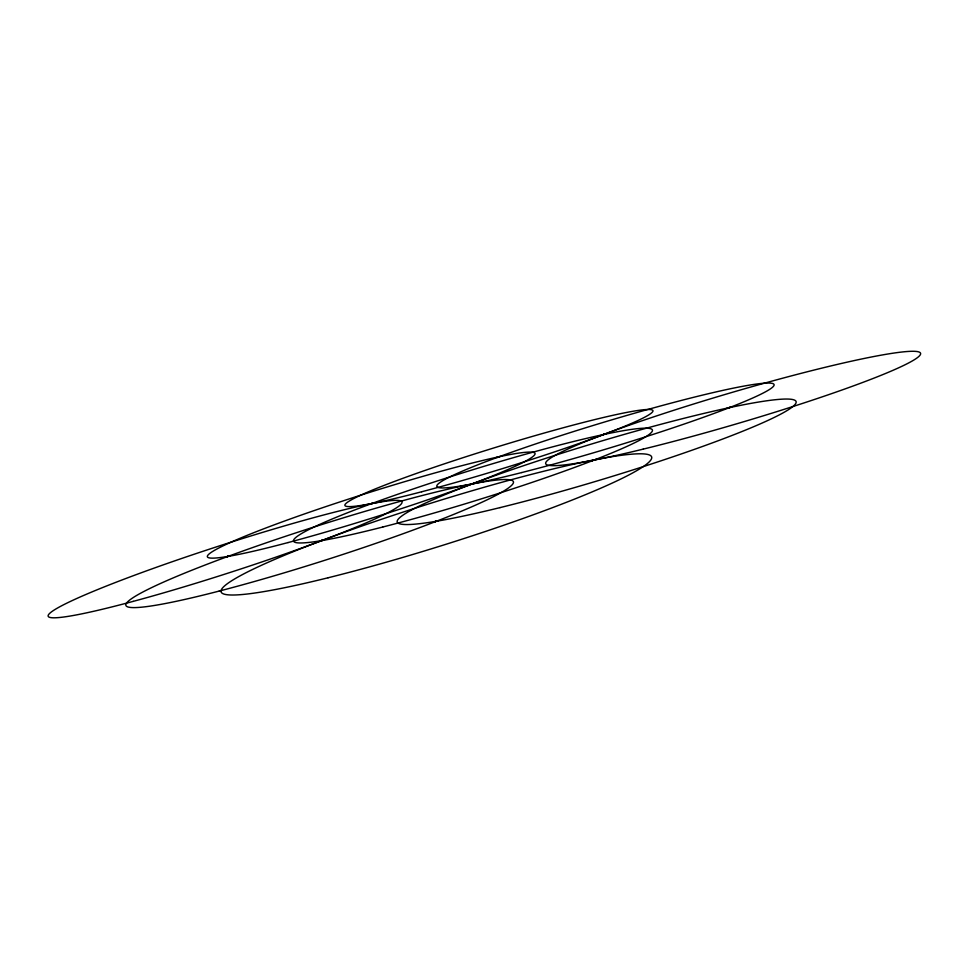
<?xml version="1.0" encoding="UTF-8"?>
<svg xmlns="http://www.w3.org/2000/svg" width="969" height="969" viewBox="0 0 969 969"><rect width="100%" height="100%" fill="white"/><g stroke="black" fill="none" stroke-linecap="round" stroke-linejoin="round"><path stroke-width="1.45" d="M497.351 457.271L499.956 456.544L496.722 457.513L497.63 457.32M370.982 503.88L370.122 504.037L373.525 503.032L370.897 503.759M436.607 520.959L434.039 521.952L438.521 520.632L436.607 520.959M594.009 459.9L591.829 460.747L596.02 459.512L594.009 459.9M728.797 407.622L726.92 408.349L730.856 407.174L728.797 407.622M322.011 540.314L319.576 541.223L323.561 540.048L322.011 540.314M472.642 483.64L470.534 484.439L474.289 483.325L472.642 483.64M603.53 434.403L601.688 435.093L605.25 434.027L603.53 434.403M227.558 556.436L226.165 556.957L229.75 555.891L227.594 556.436M643.222 449.119A195.326 15.71 -16.4 0 0 920.55 353.261A195.326 15.71 -16.4 0 0 635.785 422.932A195.326 15.71 -16.4 0 0 643.222 449.119M421.721 491.755A161.084 11.143 -17.1 0 0 652.961 410.856A161.084 11.143 -17.1 0 0 422.254 471.394A161.084 11.143 -17.1 0 0 421.721 491.755M382.791 527.015A187.865 15.177 -17.2 0 0 652.452 430.442A187.865 15.177 -17.2 0 0 383.53 499.289A187.865 15.177 -17.2 0 0 382.791 527.015M328.055 577.778A225.607 21.851 -17.4 0 0 651.725 457.901A225.607 21.851 -17.4 0 0 329.109 537.819A225.607 21.851 -17.4 0 0 328.055 577.778M521.782 472.545A176.079 13.166 -16.8 0 0 774.098 384.741A176.079 13.166 -16.8 0 0 520.644 449.059A176.079 13.166 -16.8 0 0 521.782 472.545M288.035 542.567A171.864 12.621 -17.5 0 0 535.045 453.976A171.864 12.621 -17.5 0 0 290.155 519.009A171.864 12.621 -17.5 0 0 288.035 542.567M499.98 507.623A208.359 18.496 -16.8 0 0 796.13 401.747A208.359 18.496 -16.8 0 0 493.766 476.045A208.359 18.496 -16.8 0 0 499.98 507.623M219.236 591.054A203.333 17.49 -17.7 0 0 513.449 482.574A203.333 17.49 -17.7 0 0 226.48 556.969A203.333 17.49 -17.7 0 0 219.236 591.054M133.201 601.374A185.806 14.269 -17.9 0 0 401.99 502.584A185.806 14.269 -17.9 0 0 140.384 573.091A185.806 14.269 -17.9 0 0 133.201 601.374"/></g></svg>
